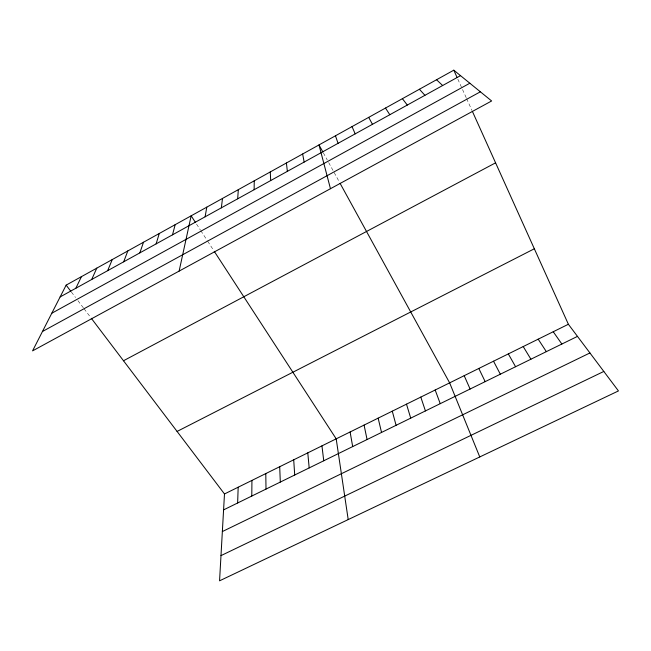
<?xml version="1.0" encoding="UTF-8"?>
<svg xmlns="http://www.w3.org/2000/svg" width="651" height="651" viewBox="0 0 651 651"><rect width="100%" height="100%" fill="white"/><g stroke="black" fill="none" stroke-linecap="round" stroke-linejoin="round"><path stroke-width="0.49" stroke-dasharray="3.25 2.44" d="M71.423 292.071L75.524 297.474M77.949 300.672L83.45 307.931M84.06 308.745L90.717 317.509M196.537 224.09L200.305 229.876M200.834 230.69L207.181 240.455M207.71 241.269L213.715 250.505M323.376 152.895L327.266 159.983M328.698 162.595L339.619 182.475M457.84 79.145L466.238 97.764M466.637 98.643L471.942 110.41"/><path stroke-width="0.98" d="M251.782 496.054L251.937 480.422M254.134 189.718L254.24 180.832M237.639 502.987L238.176 487.208M91.319 318.306L224.489 493.963L219.558 580.822L618.45 390.925L568.38 324.271L472.357 111.321M237.68 198.807L238.315 189.661M221.348 207.84L222.496 198.433M205.122 216.807L206.774 207.156M179.123 271.101L191.15 215.815L195.455 222.43M172.499 234.832L175.168 224.676M156.118 243.889L159.283 233.481M139.843 252.881L143.505 242.229M123.682 261.816L127.832 250.92M107.635 270.686L112.265 259.554M91.685 279.499L96.796 268.131M75.85 288.255L81.424 276.659M66.158 285.122L32.55 350.889L491.635 100.97L453.796 70.178L66.158 285.122L70.837 291.298M60.112 296.946L460.517 75.646M51.795 313.229L469.835 83.23M42.461 331.497L480.365 91.799M123.495 360.752L495.582 162.831M177.08 431.442L534.341 248.772M224.489 493.963L568.38 324.271M223.586 509.879L577.478 336.38M222.349 531.566L589.928 352.956M220.99 555.62L603.819 371.444M436.552 79.748L442.656 85.525M419.415 89.244L424.924 95.323M402.399 98.683L407.306 105.063M553.236 331.741L561.862 344.029M538.182 339.171L546.344 351.646M214.269 251.359L336.193 438.847L348.204 519.579M385.498 108.058L389.819 114.731M523.209 346.56L530.915 359.206M508.325 353.908L515.576 366.725M322.888 152.008L318.998 144.929L330.464 188.709M340.082 183.33L449.638 382.861L479.763 456.953M368.702 117.367L372.445 124.325M493.531 361.207L500.326 374.203M478.81 368.466L485.174 381.632M453.796 70.178L457.035 77.355M464.187 375.684L470.103 389.021M352.028 126.611L355.194 133.862M435.177 389.998L440.239 403.661M335.46 135.799L338.056 143.334M420.798 397.094L425.428 410.919M406.493 404.157L410.716 418.137M392.276 411.172L396.077 425.306M378.141 418.145L381.535 432.443M364.08 425.087L367.066 439.531M302.65 153.994L304.147 162.075M350.1 431.987L352.687 446.586M321.952 445.87L323.742 460.778M286.407 162.994L287.36 171.351M307.785 452.86L309.184 467.914M293.707 459.809L294.708 475.01M270.271 171.945L270.686 180.563M279.702 466.718L280.312 482.065M265.787 473.586L266.007 489.08"/></g></svg>
